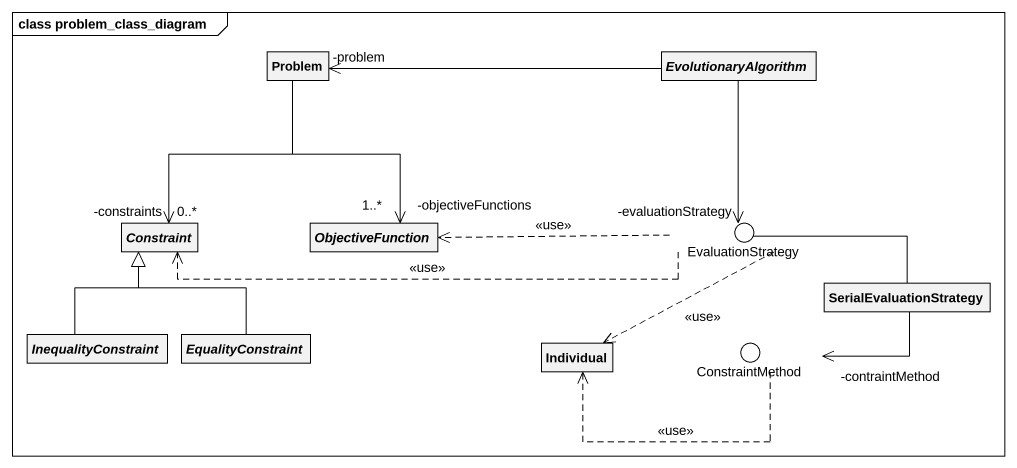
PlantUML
@startuml
mainframe class problem_class_diagram
allowmixing
hide circle
hide empty members
class Problem
abstract class EvolutionaryAlgorithm
abstract class Constraint
abstract class ObjectiveFunction
() EvaluationStrategy
class SerialEvaluationStrategy
abstract class InequalityConstraint
abstract class EqualityConstraint
class Individual
() ConstraintMethod
Problem "-problem" <-right- EvolutionaryAlgorithm
EvolutionaryAlgorithm --> "-evaluationStrategy" EvaluationStrategy
Constraint "-constraints\n0..*" <-up- Problem
ObjectiveFunction "-objectiveFunctions\n1..*" <-up- Problem
EvaluationStrategy .left.> Constraint : <<use>>
EvaluationStrategy .left.> ObjectiveFunction : <<use>>
EvaluationStrategy ..> Individual : <<use>>
SerialEvaluationStrategy -left- EvaluationStrategy
InequalityConstraint -up-|> Constraint
EqualityConstraint -up-|> Constraint
ConstraintMethod "-contraintMethod" <-right- SerialEvaluationStrategy
ConstraintMethod .left.> Individual : <<use>>
@enduml
